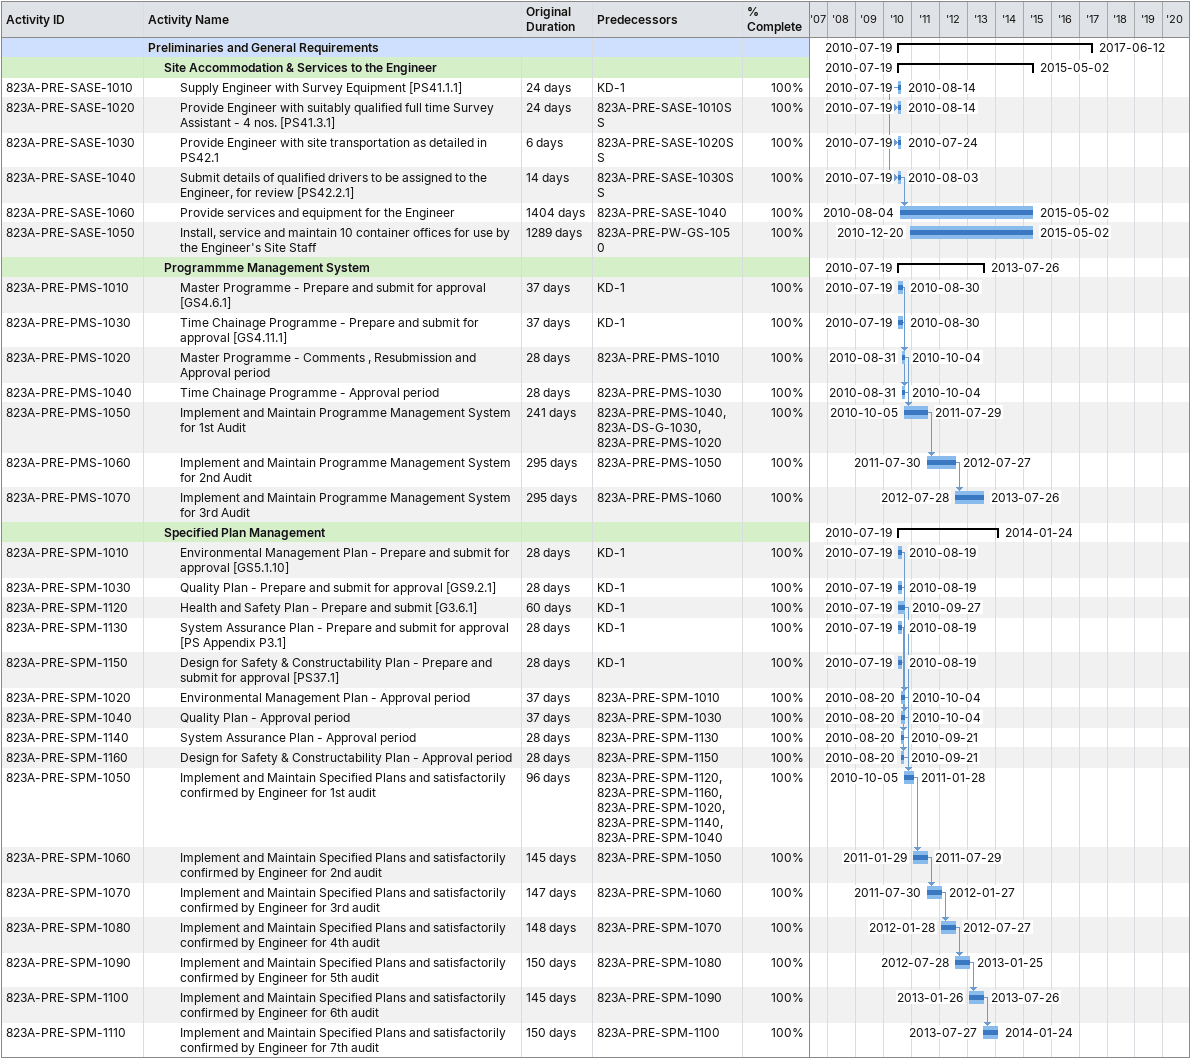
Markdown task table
| ID | Level | Task | Original duration | Start | Finish | Predecessors | % complete |
|---|---|---|---|---|---|---|---|
|  | 1 | **Preliminaries and General Requirements** |  | 2010-07-19 | 2017-06-12 |  |  |
|  | 2 | **Site Accommodation & Services to the Engineer** |  | 2010-07-19 | 2015-05-02 |  |  |
| 823A-PRE-SASE-1010 | 3 | Supply Engineer with Survey Equipment [PS41.1.1] | 24d | 2010-07-19 | 2010-08-14 | KD-1 | 100 |
| 823A-PRE-SASE-1020 | 3 | Provide Engineer with suitably qualified full time Survey Assistant - 4 nos. [PS41.3.1] | 24d | 2010-07-19 | 2010-08-14 | 823A-PRE-SASE-1010SS | 100 |
| 823A-PRE-SASE-1030 | 3 | Provide Engineer with site transportation as detailed in PS42.1 | 6d | 2010-07-19 | 2010-07-24 | 823A-PRE-SASE-1020SS | 100 |
| 823A-PRE-SASE-1040 | 3 | Submit details of qualified drivers to be assigned to the Engineer, for review [PS42.2.1] | 14d | 2010-07-19 | 2010-08-03 | 823A-PRE-SASE-1030SS | 100 |
| 823A-PRE-SASE-1060 | 3 | Provide services and equipment for the Engineer | 1404d | 2010-08-04 | 2015-05-02 | 823A-PRE-SASE-1040 | 100 |
| 823A-PRE-SASE-1050 | 3 | Install, service and maintain 10 container offices for use by the Engineer's Site Staff | 1289d | 2010-12-20 | 2015-05-02 | 823A-PRE-PW-GS-1050 | 100 |
|  | 2 | **Programmme Management System** |  | 2010-07-19 | 2013-07-26 |  |  |
| 823A-PRE-PMS-1010 | 3 | Master Programme - Prepare and submit for approval [GS4.6.1] | 37d | 2010-07-19 | 2010-08-30 | KD-1 | 100 |
| 823A-PRE-PMS-1030 | 3 | Time Chainage Programme - Prepare and submit for approval [GS4.11.1] | 37d | 2010-07-19 | 2010-08-30 | KD-1 | 100 |
| 823A-PRE-PMS-1020 | 3 | Master Programme - Comments , Resubmission and Approval period | 28d | 2010-08-31 | 2010-10-04 | 823A-PRE-PMS-1010 | 100 |
| 823A-PRE-PMS-1040 | 3 | Time Chainage Programme - Approval period | 28d | 2010-08-31 | 2010-10-04 | 823A-PRE-PMS-1030 | 100 |
| 823A-PRE-PMS-1050 | 3 | Implement and Maintain Programme Management System for 1st Audit | 241d | 2010-10-05 | 2011-07-29 | 823A-PRE-PMS-1040, 823A-DS-G-1030, 823A-PRE-PMS-1020 | 100 |
| 823A-PRE-PMS-1060 | 3 | Implement and Maintain Programme Management System for 2nd Audit | 295d | 2011-07-30 | 2012-07-27 | 823A-PRE-PMS-1050 | 100 |
| 823A-PRE-PMS-1070 | 3 | Implement and Maintain Programme Management System for 3rd Audit | 295d | 2012-07-28 | 2013-07-26 | 823A-PRE-PMS-1060 | 100 |
|  | 2 | **Specified Plan Management** |  | 2010-07-19 | 2014-01-24 |  |  |
| 823A-PRE-SPM-1010 | 3 | Environmental Management Plan - Prepare and submit for approval [GS5.1.10] | 28d | 2010-07-19 | 2010-08-19 | KD-1 | 100 |
| 823A-PRE-SPM-1030 | 3 | Quality Plan - Prepare and submit for approval [GS9.2.1] | 28d | 2010-07-19 | 2010-08-19 | KD-1 | 100 |
| 823A-PRE-SPM-1120 | 3 | Health and Safety Plan - Prepare and submit [G3.6.1] | 60d | 2010-07-19 | 2010-09-27 | KD-1 | 100 |
| 823A-PRE-SPM-1130 | 3 | System Assurance Plan - Prepare and submit for approval [PS Appendix P3.1] | 28d | 2010-07-19 | 2010-08-19 | KD-1 | 100 |
| 823A-PRE-SPM-1150 | 3 | Design for Safety & Constructability Plan - Prepare and submit for approval [PS37.1] | 28d | 2010-07-19 | 2010-08-19 | KD-1 | 100 |
| 823A-PRE-SPM-1020 | 3 | Environmental Management Plan - Approval period | 37d | 2010-08-20 | 2010-10-04 | 823A-PRE-SPM-1010 | 100 |
| 823A-PRE-SPM-1040 | 3 | Quality Plan - Approval period | 37d | 2010-08-20 | 2010-10-04 | 823A-PRE-SPM-1030 | 100 |
| 823A-PRE-SPM-1140 | 3 | System Assurance Plan - Approval period | 28d | 2010-08-20 | 2010-09-21 | 823A-PRE-SPM-1130 | 100 |
| 823A-PRE-SPM-1160 | 3 | Design for Safety & Constructability Plan - Approval period | 28d | 2010-08-20 | 2010-09-21 | 823A-PRE-SPM-1150 | 100 |
| 823A-PRE-SPM-1050 | 3 | Implement and Maintain Specified Plans and satisfactorily confirmed by Engineer for 1st audit | 96d | 2010-10-05 | 2011-01-28 | 823A-PRE-SPM-1120, 823A-PRE-SPM-1160, 823A-PRE-SPM-1020, 823A-PRE-SPM-1140, 823A-PRE-SPM-1040 | 100 |
| 823A-PRE-SPM-1060 | 3 | Implement and Maintain Specified Plans and satisfactorily confirmed by Engineer for 2nd audit | 145d | 2011-01-29 | 2011-07-29 | 823A-PRE-SPM-1050 | 100 |
| 823A-PRE-SPM-1070 | 3 | Implement and Maintain Specified Plans and satisfactorily confirmed by Engineer for 3rd audit | 147d | 2011-07-30 | 2012-01-27 | 823A-PRE-SPM-1060 | 100 |
| 823A-PRE-SPM-1080 | 3 | Implement and Maintain Specified Plans and satisfactorily confirmed by Engineer for 4th audit | 148d | 2012-01-28 | 2012-07-27 | 823A-PRE-SPM-1070 | 100 |
| 823A-PRE-SPM-1090 | 3 | Implement and Maintain Specified Plans and satisfactorily confirmed by Engineer for 5th audit | 150d | 2012-07-28 | 2013-01-25 | 823A-PRE-SPM-1080 | 100 |
| 823A-PRE-SPM-1100 | 3 | Implement and Maintain Specified Plans and satisfactorily confirmed by Engineer for 6th audit | 145d | 2013-01-26 | 2013-07-26 | 823A-PRE-SPM-1090 | 100 |
| 823A-PRE-SPM-1110 | 3 | Implement and Maintain Specified Plans and satisfactorily confirmed by Engineer for 7th audit | 150d | 2013-07-27 | 2014-01-24 | 823A-PRE-SPM-1100 | 100 |
